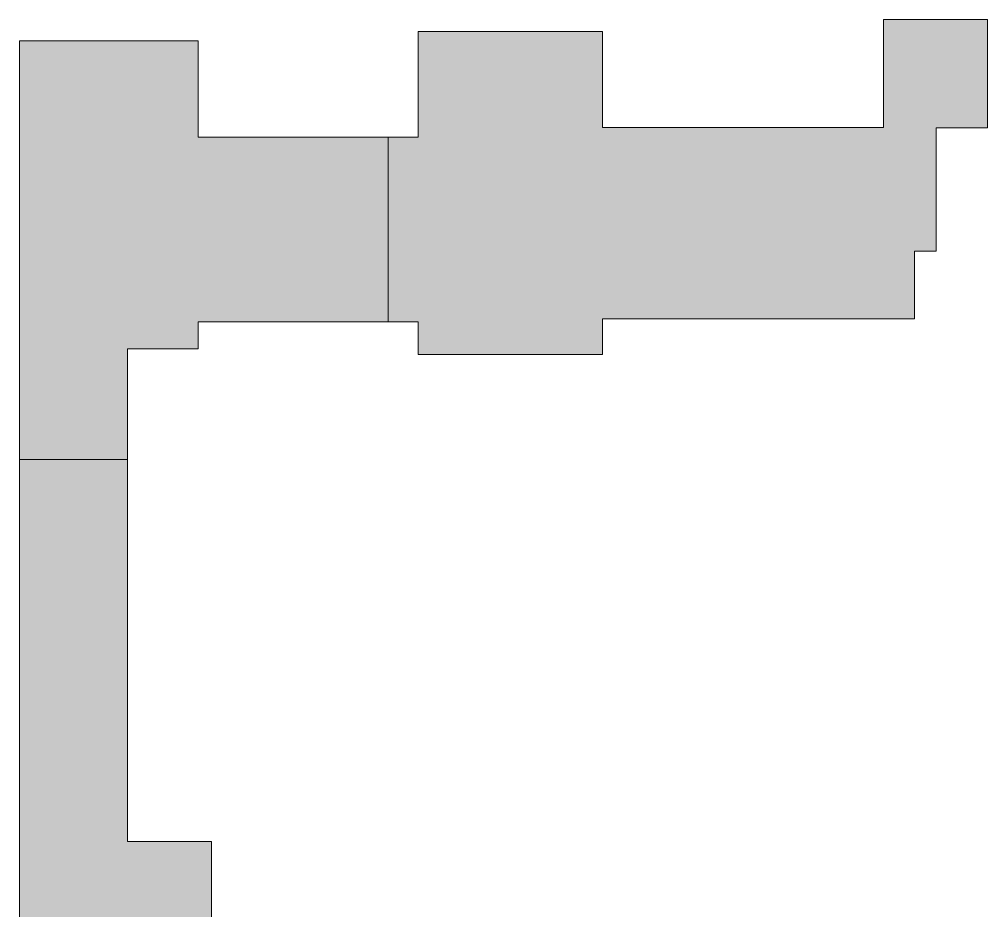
# Model space of a CAD drawing. Header units: inches. Extents: x -1159 to 2819, y -194 to 4438.
# Drawn here: x 302 to 2819, y 2122 to 4438 of the extents above; entities that cross this region are included whole.
import ezdxf

# ---------------------------------------------------------------- set-up
doc = ezdxf.new("R2010")
doc.units = ezdxf.units.IN
doc.header["$MEASUREMENT"] = 0
doc.layers.add('A-DETL', color=90, linetype='Continuous', lineweight=9)
doc.layers.add('A-DETL-GENF', color=92, linetype='Continuous', lineweight=9)

msp = doc.modelspace()

# ---------------------------------------------------------------- hatches: boundary and pattern name
at = {"layer": 'A-DETL-GENF'}
h = msp.add_hatch(color=254, dxfattribs=at)
h.paths.add_polyline_path([(466.6, 23.6), (568.6, 23.6), (568.6, 227.6), (523.1, 227.6), (523.1, 453.1), (466.6, 453.1), (466.6, 821.1), (302.8, 821.1), (302.8, 23.6)], flags=0)
h.paths.add_polyline_path([(753.8, 1040.7), (802.2, 1040.7), (802.2, 2301.4), (583.5, 2301.4), (583.5, 3293.5), (302.4, 3293.5), (302.4, 1040.7), (583.5, 1040.7)], flags=0)
h.paths.add_polyline_path([(1818.3, 3566.4), (1818.3, 3659.5), (2629.3, 3659.5), (2629.3, 3835.4), (2685.3, 3835.4), (2685.3, 4155.8), (2819.4, 4156.6), (2819.4, 4437.5), (2548.7, 4437.5), (2548.7, 4156.6), (1818.3, 4156.6), (1818.3, 4406.1), (1339.2, 4406.1), (1339.2, 4131.3), (1261.2, 4131.3), (1261.2, 3651.9), (1339.2, 3651.9), (1339.2, 3566.4)], flags=0)
msp.add_hatch(color=7, dxfattribs=at).paths.add_polyline_path([(487.1, 3293.5), (583.5, 3293.5), (583.5, 3581.5), (767.4, 3581.5), (767.4, 3651.9), (1261.2, 3651.9), (1261.2, 4131.3), (767.4, 4131.3), (767.4, 4381.5), (302.4, 4381.5), (302.4, 3293.5)], flags=0)

# ---------------------------------------------------------------- linework, layer by layer
at = {"layer": 'A-DETL'}
for p, q in [((2819.4, 4437.5), (2548.7, 4437.5)), ((2548.7, 4437.5), (2548.7, 4156.6)), ((2819.4, 4155.8), (2819.4, 4437.5)), ((1818.3, 4406.1), (1339.2, 4406.1)), ((1339.2, 4406.1), (1339.2, 4131.3)), ((1818.3, 4156.6), (1818.3, 4406.1)), ((767.4, 4381.5), (302.4, 4381.5)), ((302.4, 4381.5), (302.4, 3293.5)), ((767.4, 4381.5), (302.4, 4381.5)), ((302.4, 4381.5), (302.4, 1040.7)), ((767.4, 4131.3), (767.4, 4381.5)), ((767.4, 4131.3), (767.4, 4381.5)), ((2548.7, 4156.6), (1818.3, 4156.6)), ((2685.3, 3835.4), (2685.3, 4155.8)), ((2685.3, 4155.8), (2819.4, 4155.8)), ((1261.2, 4131.3), (767.4, 4131.3)), ((1339.2, 4131.3), (767.4, 4131.3)), ((1261.2, 3651.9), (1261.2, 4131.3)), ((2629.3, 3659.5), (2629.3, 3835.4)), ((2629.3, 3835.4), (2685.3, 3835.4)), ((767.4, 3581.5), (767.4, 3651.9)), ((767.4, 3651.9), (1261.2, 3651.9)), ((767.4, 3581.5), (767.4, 3651.9)), ((767.4, 3651.9), (1339.2, 3651.9)), ((1339.2, 3651.9), (1339.2, 3566.4)), ((1818.3, 3566.4), (1818.3, 3659.5)), ((1818.3, 3659.5), (2629.3, 3659.5)), ((583.5, 3293.5), (583.5, 3581.5)), ((583.5, 3581.5), (767.4, 3581.5)), ((583.5, 2301.4), (583.5, 3581.5)), ((583.5, 3581.5), (767.4, 3581.5)), ((1339.2, 3566.4), (1818.3, 3566.4)), ((302.4, 3293.5), (583.5, 3293.5)), ((802.2, 2301.4), (583.5, 2301.4)), ((802.2, 1040.7), (802.2, 2301.4))]:
    msp.add_line(p, q, dxfattribs=at)

doc.saveas('drawing.dxf')
